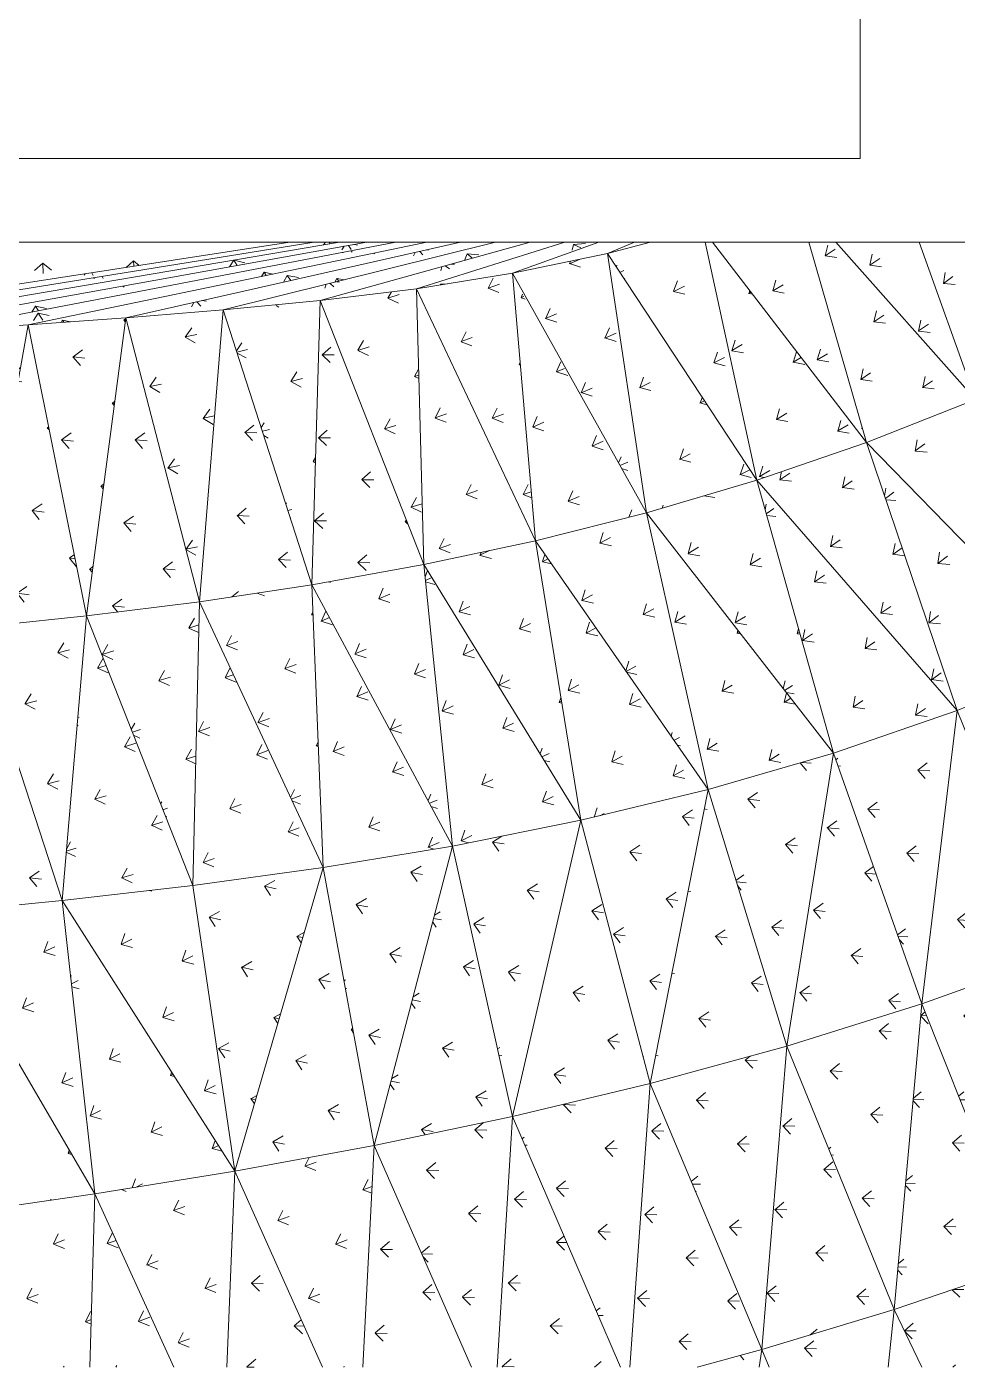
# Model space of a CAD drawing. Header units: millimetres. Extents: x -57519 to 497916, y -349472 to 446842.
# Drawn here: x 406003 to 409684, y -13421 to -8122 of the extents above; entities that cross this region are included whole.
import ezdxf

# ---------------------------------------------------------------- set-up
doc = ezdxf.new("R2010")
doc.units = ezdxf.units.MM
for name, color, linetype, lineweight in [('A-FLOR', 192, 'Continuous', 5), ('A-FLOR-PATT', 8, 'Continuous', 5), ('A-WALL', 113, 'Continuous', 20)]:
    doc.layers.add(name, color=color, linetype=linetype, lineweight=lineweight)

msp = doc.modelspace()

# ---------------------------------------------------------------- hatches: boundary and pattern name
at = {"layer": 'A-FLOR-PATT'}
h = msp.add_hatch(dxfattribs=at)
h.set_pattern_fill('FP_816', color=256, style=0, pattern_type=2)
h.set_pattern_definition([(272.066, (423016.92, -5733.25), (184.9975, -147.1594), [40.275, -263.501]), (221.947, (423016.92, -5733.25), (184.9984, -147.1585), [43.876, -190.13]), (321.499, (423016.92, -5733.25), (174.0457, 156.4197), [44.323, -192.066])])
h.paths.add_polyline_path([(404062.7, -9434.3), (407044, -8973.7), (404642.9, -8973.7), (404642.9, -8642.5), (395555.2, -8642.5), (403987.7, -9427.3)], flags=0)
h = msp.add_hatch(dxfattribs=at)
h.set_pattern_fill('FP_818', color=256, style=0, pattern_type=2)
h.set_pattern_definition([(297.7, (411189.6, -12587.34), (228.1338, -66.0766), [33.417, -218.631]), (234.761, (411189.6, -12587.34), (228.133, -66.0775), [36.062, -156.267]), (343.847, (411189.6, -12587.34), (110.9704, 157.085), [44.533, -192.977])])
h.paths.add_polyline_path([(404062.7, -9434.3), (404452, -9408.4), (407139.9, -8973.7), (407044, -8973.7), (404129.8, -9423.9)], flags=0)
h = msp.add_hatch(dxfattribs=at)
h.set_pattern_fill('FP_817', color=256, style=0, pattern_type=2)
h.set_pattern_definition([(299.315, (410648.08, -12683.36), (229.999, -62.253), [33.308, -217.916]), (235.691, (410648.08, -12683.36), (230, -62.252), [35.593, -154.235]), (344.855, (410648.08, -12683.36), (106.998, 156.7994), [44.677, -193.599])])
h.paths.add_polyline_path([(404452, -9408.4), (404891.5, -9373.4), (407240.9, -8973.7), (407139.9, -8973.7), (404455.1, -9407.9)], flags=0)
h = msp.add_hatch(dxfattribs=at)
h.set_pattern_fill('FP_820', color=256, style=0, pattern_type=2)
h.set_pattern_definition([(300.893, (410148.85, -12631.08), (231.8615, -58.6904), [33.312, -217.941]), (236.755, (410148.85, -12631.08), (231.862, -58.69), [35.18, -152.445]), (345.795, (410148.85, -12631.08), (102.86, 156.916), [44.845, -194.329])])
h.paths.add_polyline_path([(404841.8, -9381.8), (405231.5, -9354.7), (407348.1, -8973.7), (407240.9, -8973.7), (406069.7, -9172.9)], flags=0)
h = msp.add_hatch(dxfattribs=at)
h.set_pattern_fill('FP_828', color=256, style=0, pattern_type=2)
h.set_pattern_definition([(302.478, (409668.01, -12432.99), (233.777, -55.24), [33.425, -218.681]), (237.993, (409668.01, -12433), (233.777, -55.242), [34.811, -150.848]), (346.705, (409668.01, -12432.99), (98.403, 157.436), [45.04, -195.175])])
h.paths.add_polyline_path([(405231.5, -9354.7), (405622.2, -9327.1), (407462.8, -8973.7), (407348.1, -8973.7), (405342, -9334.9)], flags=0)
h = msp.add_hatch(dxfattribs=at)
h.set_pattern_fill('FP_822', color=256, style=0, pattern_type=2)
h.set_pattern_definition([(304.134, (409171.27, -12085.14), (235.8114, -51.709), [33.646, -220.13]), (239.463, (409171.27, -12085.14), (235.811, -51.712), [34.471, -149.375]), (347.631, (409171.27, -12085.14), (93.412, 158.347), [45.265, -196.149])])
h.paths.add_polyline_path([(405620.7, -9327.4), (406008.8, -9300), (407586.4, -8973.7), (407462.8, -8973.7), (405763.5, -9300)], flags=0)
h = msp.add_hatch(dxfattribs=at)
h.set_pattern_fill('FP_823', color=256, style=0, pattern_type=2)
h.set_pattern_definition([(306.231, (408521, -11691.4), (238.198, -47.08), [33.892, -221.737]), (241.302, (408521, -11691.4), (238.198, -47.078), [34.013, -147.391]), (348.82, (408521, -11691.4), (87.109, 159.121), [45.526, -197.28])])
h.paths.add_polyline_path([(406008.8, -9300), (406395.6, -9272.3), (407719.4, -8973.7), (407586.4, -8973.7), (406069.7, -9287.4)], flags=0)
h = msp.add_hatch(dxfattribs=at)
h.set_pattern_fill('FP_824', color=256, style=0, pattern_type=2)
h.set_pattern_definition([(310.44, (407212.23, -11810.46), (241.678, -36.982), [33.746, -220.779]), (243.96, (407212.23, -11810.46), (241.678, -36.981), [32.708, -141.734]), (351.3, (407212.23, -11810.46), (76.58, 156.733), [45.842, -198.649])])
h.paths.add_polyline_path([(406395.6, -9272.3), (406780.6, -9241.7), (407857.2, -8973.7), (407719.4, -8973.7), (407503.5, -9022.4)], flags=0)
h = msp.add_hatch(dxfattribs=at)
h.set_pattern_fill('FP_827', color=256, style=0, pattern_type=2)
h.set_pattern_definition([(317.347, (405114.03, -12355.23), (245.7724, -20.6884), [33.308, -217.92]), (247.808, (405114.03, -12355.23), (245.773, -20.685), [30.281, -131.217]), (355.189, (405114.03, -12355.23), (61, 149.534), [46.245, -200.397])])
h.paths.add_polyline_path([(406780.6, -9241.7), (407163.8, -9204.6), (407995.2, -8973.7), (407857.2, -8973.7), (407661.7, -9022.4)], flags=0)
h = msp.add_hatch(dxfattribs=at)
h.set_pattern_fill('FP_825', color=256, style=0, pattern_type=2)
h.set_pattern_definition([(326.625, (402238.42, -12874.51), (249.1, -0.1556), [32.883, -215.139]), (252.879, (402238.42, -12874.5), (249.1, -0.159), [26.738, -115.866]), (359.964, (402238.42, -12874.51), (41.9796, 136.2847), [46.706, -202.394])])
h.paths.add_polyline_path([(407163.8, -9204.6), (407545, -9157.5), (408131.2, -8973.7), (407995.2, -8973.7), (407820, -9022.4)], flags=0)
h = msp.add_hatch(dxfattribs=at)
h.set_pattern_fill('FP_826', color=256, style=0, pattern_type=2)
h.set_pattern_definition([(336.675, (398935.91, -12942.79), (250.088, 20.2256), [32.36, -211.715]), (257.475, (398935.9, -12942.8), (250.088, 20.222), [22.447, -97.269]), (4.623, (398935.91, -12942.79), (25.9621, 116.8667), [47.045, -203.86])])
h.paths.add_polyline_path([(407545, -9157.5), (407924.1, -9096.7), (408266.2, -8973.7), (408131.2, -8973.7), (407976, -9022.4)], flags=0)
h = msp.add_hatch(dxfattribs=at)
h.set_pattern_fill('FP_789', color=256, style=0, pattern_type=2)
h.set_pattern_definition([(26.515, (317569.93, -15466.9), (80.70385, 221.27393), [47.389, -310.042]), (345.531, (317569.93, -15466.9), (80.7043, 221.2737), [46.306, -200.658]), (69.962, (317569.93, -15466.9), (-239.13123, 61.7039), [44.162, -191.37])])
h.paths.add_polyline_path([(408891, -9914.3), (408686.7, -8973.7), (408454.2, -8978.1), (408303.2, -9022.4), (408583.3, -9447.5)], flags=0)
h = msp.add_hatch(dxfattribs=at)
h.set_pattern_fill('FP_791', color=256, style=0, pattern_type=2)
h.set_pattern_definition([(30.211, (316957.03, -19638.75), (66.5544, 225.92474), [47.401, -310.12]), (349.249, (316957.03, -19638.75), (66.5564, 225.9241), [46.263, -200.474]), (73.585, (316957.03, -19638.75), (-242.4062, 46.0283), [44.161, -191.363])])
h.paths.add_polyline_path([(408891, -9914.3), (409325.2, -9765.9), (408716.4, -8973.7), (408686.7, -8973.7), (408858.7, -9765.9)], flags=0)
h = msp.add_hatch(dxfattribs=at)
h.set_pattern_fill('FP_790', color=256, style=0, pattern_type=2)
h.set_pattern_definition([(30.118, (316939.14, -19732.32), (66.61522, 225.59624), [47.383, -310.001]), (349.199, (316939.14, -19732.32), (66.6155, 225.596), [46.293, -200.601]), (73.549, (316939.14, -19732.32), (-242.5195, 46.26745), [44.105, -191.121])])
h.paths.add_polyline_path([(409325.2, -9765.9), (409097.5, -8973.7), (408716.4, -8973.7), (408909.2, -9224.6)], flags=0)
h = msp.add_hatch(dxfattribs=at)
h.set_pattern_fill('FP_795', color=256, style=0, pattern_type=2)
h.set_pattern_definition([(33.652, (316493.28, -23914.56), (52.2915, 229.016), [47.364, -309.877]), (352.779, (316493.28, -23914.56), (52.2914, 229.01654), [46.32, -200.722]), (77.138, (316493.28, -23914.56), (-245.083, 31.0525), [44.046, -190.865])])
h.paths.add_polyline_path([(409325.2, -9765.9), (409756.9, -9596.2), (409203.8, -8973.7), (409097.5, -8973.7), (409276.4, -9596.2)], flags=0)
h = msp.add_hatch(dxfattribs=at)
h.set_pattern_fill('FP_792', color=256, style=0, pattern_type=2)
h.set_pattern_definition([(33.798, (316562.66, -23876.78), (52.18377, 229.54296), [47.394, -310.075]), (352.855, (316562.66, -23876.78), (52.18495, 229.5427), [46.273, -200.518]), (77.192, (316562.66, -23876.78), (-244.8751, 30.6958), [44.138, -191.263])])
h.paths.add_polyline_path([(409756.9, -9596.2), (409533.2, -8973.7), (409203.8, -8973.7), (409247.1, -9022.4)], flags=0)
h = msp.add_hatch(dxfattribs=at)
h.set_pattern_fill('FP_794', color=256, style=0, pattern_type=2)
h.set_pattern_definition([(37.056, (316202.17, -27966.27), (38.11237, 231.59081), [47.337, -309.701]), (356.189, (316202.17, -27966.27), (38.1131, 231.5909), [46.381, -200.986]), (80.655, (316202.17, -27966.27), (-246.8212, 16.4397), [44.007, -190.698])])
h.paths.add_polyline_path([(409756.9, -9596.2), (410185.8, -9403.5), (409748.9, -8973.7), (409533.2, -8973.7), (409687.6, -9403.5)], flags=0)
h = msp.add_hatch(dxfattribs=at)
h.set_pattern_fill('FP_783', color=256, style=0, pattern_type=2)
h.set_pattern_definition([(23.061, (318461.32, -11229.05), (94.19715, 216.64012), [47.411, -310.182]), (341.941, (318461.32, -11229.05), (94.19517, 216.6411), [46.31, -200.677]), (66.5, (318461.32, -11229.05), (-234.81925, 76.56855), [44.294, -191.94])])
h.paths.add_polyline_path([(408454.2, -10043), (408300.8, -9018.7), (407924.1, -9096.7), (408215.4, -9616.8)], flags=0)
h = msp.add_hatch(dxfattribs=at)
h.set_pattern_fill('FP_799', color=256, style=0, pattern_type=2)
h.set_pattern_definition([(26.805, (317641.05, -15288.28), (80.55837, 222.28785), [47.442, -310.39]), (345.69, (317641.05, -15288.28), (80.5572, 222.2889), [46.213, -200.258]), (70.079, (317641.05, -15288.28), (-238.8237, 60.9224), [44.332, -192.104])])
h.paths.add_polyline_path([(408454.2, -10043), (408891, -9914.3), (408301.3, -9022.4), (408434.9, -9914.3)], flags=0)
h = msp.add_hatch(dxfattribs=at)
h.set_pattern_fill('FP_782', color=256, style=0, pattern_type=2)
h.set_pattern_definition([(19.799, (319593.96, -7135.3), (106.93486, 211.7504), [47.443, -310.396]), (338.491, (319593.96, -7135.3), (106.9349, 211.75095), [46.303, -200.646]), (63.206, (319593.96, -7135.3), (-229.7511, 90.5435), [44.479, -192.741])])
h.paths.add_polyline_path([(408015.2, -10153.8), (407924.1, -9096.7), (407545, -9157.5), (408009.5, -10141.7)], flags=0)
h = msp.add_hatch(dxfattribs=at)
h.set_pattern_fill('FP_788', color=256, style=0, pattern_type=2)
h.set_pattern_definition([(23.489, (318561.9, -10997.31), (94.03386, 218.1184), [47.483, -310.656]), (342.176, (318561.9, -10997.3), (94.03513, 218.1178), [46.172, -200.077]), (66.679, (318561.9, -10997.3), (-234.4291, 75.3721), [44.536, -192.989])])
h.paths.add_polyline_path([(408015.2, -10153.8), (408454.2, -10043), (407925.2, -9110.5), (408009.5, -10087.6)], flags=0)
h = msp.add_hatch(dxfattribs=at)
h.set_pattern_fill('FP_784', color=256, style=0, pattern_type=2)
h.set_pattern_definition([(16.747, (320940.93, -3265.04), (118.84117, 206.64622), [47.482, -310.653]), (335.221, (320940.93, -3265.04), (118.84185, 206.6457), [46.281, -200.549]), (60.097, (320940.93, -3265.04), (-224.10474, 103.44985), [44.696, -193.685])])
h.paths.add_polyline_path([(407574, -10248.3), (407545, -9157.5), (407163.8, -9204.6), (407462.8, -9965.3)], flags=0)
h = msp.add_hatch(dxfattribs=at)
h.set_pattern_fill('FP_781', color=256, style=0, pattern_type=2)
h.set_pattern_definition([(13.903, (322480.27, 335.54), (129.91083, 201.3496), [47.524, -310.923]), (332.145, (322480.27, 335.54), (129.91206, 201.3492), [46.239, -200.369]), (57.17, (322480.27, 335.54), (-218.0345, 115.2219), [44.929, -194.693])])
h.paths.add_polyline_path([(407130.9, -10328.2), (407163.8, -9204.6), (406782.3, -9247), (407044, -10058.7)], flags=0)
h = msp.add_hatch(dxfattribs=at)
h.set_pattern_fill('FP_749', color=256, style=0, pattern_type=2)
h.set_pattern_definition([(359.537, (338047.15, 13783.8), (186.4259, 162.58284), [47.457, -310.484]), (316.025, (338047.15, 13783.8), (186.4252, 162.5844), [44.685, -193.633]), (41.092, (338047.15, 13783.8), (-171.5028, 165.47534), [46.38, -200.982])])
h.paths.add_polyline_path([(407130.9, -10328.2), (407574, -10248.3), (407163.4, -9219), (407133.2, -10248.3)], flags=0)
h = msp.add_hatch(dxfattribs=at)
h.set_pattern_fill('FP_754', color=256, style=0, pattern_type=2)
h.set_pattern_definition([(20.299, (319712.19, -6872.31), (106.80206, 213.45854), [47.52, -310.898]), (338.766, (319712.19, -6872.3), (106.8037, 213.4579), [46.136, -199.924]), (63.419, (319712.19, -6872.3), (-229.3555, 89.1175), [44.754, -193.933])])
h.paths.add_polyline_path([(407574, -10248.3), (408015.2, -10153.8), (407545.3, -9167.7), (407571.5, -10153.8)], flags=0)
h = msp.add_hatch(dxfattribs=at)
h.set_pattern_fill('FP_785', color=256, style=0, pattern_type=2)
h.set_pattern_definition([(11.255, (324201.58, 3645.56), (140.18184, 195.88024), [47.563, -311.178]), (329.262, (324201.58, 3645.56), (140.1831, 195.8789), [46.173, -200.082]), (54.41, (324201.58, 3645.56), (-211.6586, 125.8645), [45.164, -195.709])])
h.paths.add_polyline_path([(406686, -10395.3), (406780.6, -9241.7), (406397, -9278), (406437.5, -9434.3)], flags=0)
h = msp.add_hatch(dxfattribs=at)
h.set_pattern_fill('FP_750', color=256, style=0, pattern_type=2)
h.set_pattern_definition([(356.936, (340138.69, 16128.68), (193.79703, 154.6824), [47.435, -310.345]), (313.245, (340138.7, 16128.68), (193.7961, 154.6825), [44.738, -193.865]), (38.595, (340138.69, 16128.68), (-163.4692, 173.8081), [46.492, -201.467])])
h.paths.add_polyline_path([(406686, -10395.3), (407130.9, -10328.2), (406779.6, -9253.7), (406764.8, -9434.3)], flags=0)
h = msp.add_hatch(dxfattribs=at)
h.set_pattern_fill('FP_780', color=256, style=0, pattern_type=2)
h.set_pattern_definition([(351.809, (344327.6, 20346.43), (206.78132, 137.96862), [47.434, -310.336]), (307.948, (344327.6, 20346.43), (206.78065, 137.9701), [44.925, -194.674]), (33.712, (344327.6, 20346.43), (-147.3386, 188.9411), [46.609, -201.974])])
h.paths.add_polyline_path([(405791.4, -10497.5), (406008.8, -9300), (405621.4, -9332.8), (405636.3, -9434.3)], flags=0)
h = msp.add_hatch(dxfattribs=at)
h.set_pattern_fill('FP_751', color=256, style=0, pattern_type=2)
h.set_pattern_definition([(352.075, (344568.13, 20140.44), (206.76534, 138.8096), [47.378, -309.968]), (308.042, (344568.13, 20140.44), (206.7667, 138.8082), [44.777, -194.036]), (33.875, (344568.13, 20140.44), (-147.16766, 188.07855), [46.695, -202.344])])
h.paths.add_polyline_path([(405791.4, -10497.5), (406239.4, -10451.2), (406007.4, -9308.1), (405984.4, -9434.3)], flags=0)
h = msp.add_hatch(dxfattribs=at)
h.set_pattern_fill('FP_779', color=256, style=0, pattern_type=2)
h.set_pattern_definition([(354.02, (341881.85, 18442.66), (200.5635, 145.40126), [47.491, -310.711]), (310.433, (341881.85, 18442.66), (200.5642, 145.4003), [45.01, -195.043]), (35.941, (341881.85, 18442.66), (-155.6897, 182.7182), [46.448, -201.276])])
h.paths.add_polyline_path([(406239.4, -10451.2), (406395.6, -9272.3), (406009.8, -9304.9), (406069.7, -9603.6)], flags=0)
h = msp.add_hatch(dxfattribs=at)
h.set_pattern_fill('FP_748', color=256, style=0, pattern_type=2)
h.set_pattern_definition([(354.456, (342301.34, 18247.55), (200.54333, 146.77807), [47.41, -310.178]), (310.592, (342301.34, 18247.55), (200.5445, 146.777), [44.772, -194.014]), (36.2, (342301.34, 18247.55), (-155.3696, 181.3259), [46.597, -201.922])])
h.paths.add_polyline_path([(406239.4, -10451.2), (406686, -10395.3), (406394.1, -9283.7), (406246.8, -10395.3)], flags=0)
h = msp.add_hatch(dxfattribs=at)
h.set_pattern_fill('FP_710', color=256, style=0, pattern_type=2)
h.set_pattern_definition([(37.111, (312163.53, -26580.17), (35.81995, 233.9258), [47.277, -309.305]), (355.679, (312163.53, -26580.17), (35.8217, 233.92495), [46.735, -202.517]), (81.294, (312163.53, -26580.17), (-248.54324, 18.77895), [44.372, -192.28])])
h.paths.add_polyline_path([(410165.1, -10627.2), (409756.9, -9596.2), (409325.2, -9765.9), (409949.3, -10405.9)], flags=0)
h = msp.add_hatch(dxfattribs=at)
h.set_pattern_fill('FP_708', color=256, style=0, pattern_type=2)
h.set_pattern_definition([(34.285, (312217.26, -22931.43), (47.45352, 232.1755), [47.291, -309.403]), (352.798, (312217.26, -22931.43), (47.45276, 232.17574), [46.731, -202.5]), (78.448, (312217.26, -22931.43), (-247.264, 31.2484), [44.433, -192.542])])
h.paths.add_polyline_path([(409683.9, -10824.5), (409325.2, -9765.9), (408891, -9914.3), (409325.2, -10412.8)], flags=0)
h = msp.add_hatch(dxfattribs=at)
h.set_pattern_fill('FP_705', color=256, style=0, pattern_type=2)
h.set_pattern_definition([(37.239, (312188.1, -26474.53), (35.71185, 234.38192), [47.31, -309.524]), (355.752, (312188.1, -26474.53), (35.7127, 234.38253), [46.698, -202.356]), (81.337, (312188.1, -26474.53), (-248.3701, 18.44656), [44.454, -192.634])])
h.paths.add_polyline_path([(409683.9, -10824.5), (410165.1, -10627.2), (409325.2, -9765.9), (409617.1, -10627.2)], flags=0)
h = msp.add_hatch(dxfattribs=at)
h.set_pattern_fill('FP_706', color=256, style=0, pattern_type=2)
h.set_pattern_definition([(31.465, (312647.4, -19375.24), (59.05848, 229.7369), [47.309, -309.519]), (349.948, (312647.4, -19375.24), (59.06113, 229.73586), [46.711, -202.414]), (75.583, (312647.4, -19375.24), (-245.301, 43.4806), [44.476, -192.73])])
h.paths.add_polyline_path([(409194.6, -10993.7), (408891, -9914.3), (408454.2, -10043), (408891, -10603.8)], flags=0)
h = msp.add_hatch(dxfattribs=at)
h.set_pattern_fill('FP_703', color=256, style=0, pattern_type=2)
h.set_pattern_definition([(34.318, (312219.19, -22884.4), (47.43113, 232.29333), [47.3, -309.459]), (352.817, (312219.2, -22884.4), (47.42995, 232.2935), [46.721, -202.459]), (78.46, (312219.2, -22884.4), (-247.22464, 31.1566), [44.454, -192.633])])
h.paths.add_polyline_path([(409194.6, -10993.7), (409683.9, -10824.5), (408891, -9914.3), (409147, -10824.5)], flags=0)
h = msp.add_hatch(dxfattribs=at)
h.set_pattern_fill('FP_700', color=256, style=0, pattern_type=2)
h.set_pattern_definition([(28.63, (313413.8, -15876.52), (70.70695, 226.63443), [47.332, -309.668]), (347.099, (313413.8, -15876.52), (70.7061, 226.63555), [46.674, -202.254]), (72.673, (313413.8, -15876.52), (-242.6437, 55.5774), [44.514, -192.894])])
h.paths.add_polyline_path([(408698.2, -11137.7), (408454.2, -10043), (408015.2, -10153.8), (408596.2, -10990.7)], flags=0)
h = msp.add_hatch(dxfattribs=at)
h.set_pattern_fill('FP_701', color=256, style=0, pattern_type=2)
h.set_pattern_definition([(31.425, (312636.47, -19361.24), (59.0862, 229.59817), [47.299, -309.455]), (349.925, (312636.47, -19361.24), (59.0854, 229.59827), [46.722, -202.462]), (75.568, (312636.47, -19361.24), (-245.34094, 43.5942), [44.452, -192.627])])
h.paths.add_polyline_path([(408698.2, -11137.7), (409194.6, -10993.7), (408454.2, -10043)], flags=0)
h = msp.add_hatch(dxfattribs=at)
h.set_pattern_fill('FP_702', color=256, style=0, pattern_type=2)
h.set_pattern_definition([(25.769, (314489.53, -12411.43), (82.425, 222.88252), [47.361, -309.859]), (344.227, (314489.53, -12411.43), (82.4278, 222.88124), [46.619, -202.014]), (69.704, (314489.53, -12411.43), (-239.27, 67.5858), [44.557, -193.079])])
h.paths.add_polyline_path([(408195.6, -11259.1), (408015.2, -10153.8), (407574, -10248.3), (408172.6, -11221.6)], flags=0)
h = msp.add_hatch(dxfattribs=at)
h.set_pattern_fill('FP_699', color=256, style=0, pattern_type=2)
h.set_pattern_definition([(28.538, (313395.94, -15875.76), (70.7587, 226.3179), [47.31, -309.527]), (347.044, (313395.94, -15875.76), (70.7583, 226.31727), [46.7, -202.365]), (72.639, (313395.94, -15875.76), (-242.7242, 55.8375), [44.46, -192.661])])
h.paths.add_polyline_path([(408195.6, -11259.1), (408698.2, -11137.7), (408015.2, -10153.8), (408189.5, -11221.6)], flags=0)
h = msp.add_hatch(dxfattribs=at)
h.set_pattern_fill('FP_693', color=256, style=0, pattern_type=2)
h.set_pattern_definition([(22.874, (315854.67, -8967.55), (94.22533, 218.47978), [47.397, -310.094]), (341.316, (315854.67, -8967.55), (94.2264, 218.47965), [46.544, -201.691]), (66.671, (315854.67, -8967.55), (-235.1542, 79.51954), [44.612, -193.32])])
h.paths.add_polyline_path([(407687.8, -11360.9), (407574, -10248.3), (407130.9, -10328.2), (407612.7, -11221.6)], flags=0)
h = msp.add_hatch(dxfattribs=at)
h.set_pattern_fill('FP_698', color=256, style=0, pattern_type=2)
h.set_pattern_definition([(25.646, (314466.96, -12408.55), (82.48252, 222.4609), [47.334, -309.682]), (344.154, (314466.96, -12408.55), (82.4819, 222.4608), [46.653, -202.165]), (69.657, (314466.96, -12408.55), (-239.363, 67.9395), [44.486, -192.773])])
h.paths.add_polyline_path([(407687.8, -11360.9), (408195.6, -11259.1), (407574, -10248.3), (407673.6, -11221.6)], flags=0)
h = msp.add_hatch(dxfattribs=at)
h.set_pattern_fill('FP_692', color=256, style=0, pattern_type=2)
h.set_pattern_definition([(19.949, (317491.36, -5543.89), (106.06136, 213.4384), [47.439, -310.366]), (338.359, (317491.36, -5543.9), (106.06273, 213.4378), [46.45, -201.285]), (63.576, (317491.36, -5543.9), (-230.2727, 91.3617), [44.688, -193.649])])
h.paths.add_polyline_path([(407175.8, -11445.8), (407130.9, -10328.2), (406686, -10395.3), (407071.3, -11221.6)], flags=0)
h = msp.add_hatch(dxfattribs=at)
h.set_pattern_fill('FP_664', color=256, style=0, pattern_type=2)
h.set_pattern_definition([(22.742, (315827.26, -8950.28), (94.26907, 218.02837), [47.37, -309.917]), (341.238, (315827.26, -8950.28), (94.27015, 218.02753), [46.583, -201.859]), (66.617, (315827.26, -8950.28), (-235.24, 79.9109), [44.538, -192.997])])
h.paths.add_polyline_path([(407175.8, -11445.8), (407687.8, -11360.9), (407130.9, -10328.2), (407172.4, -11360.9)], flags=0)
h = msp.add_hatch(dxfattribs=at)
h.set_pattern_fill('FP_694', color=256, style=0, pattern_type=2)
h.set_pattern_definition([(17.004, (319379.26, -2150.7), (117.85852, 207.7796), [47.483, -310.659]), (335.357, (319379.26, -2150.7), (117.8593, 207.7788), [46.338, -200.797]), (60.437, (319379.26, -2150.7), (-224.6272, 103.0446), [44.79, -194.089])])
h.paths.add_polyline_path([(406660.4, -11516.5), (406686, -10395.3), (406239.4, -10451.2), (406543.9, -11221.6)], flags=0)
h = msp.add_hatch(dxfattribs=at)
h.set_pattern_fill('FP_659', color=256, style=0, pattern_type=2)
h.set_pattern_definition([(19.827, (317458.65, -5501.95), (106.0884, 213.02298), [47.416, -310.218]), (338.288, (317458.65, -5501.95), (106.08915, 213.02206), [46.488, -201.447]), (63.526, (317458.65, -5501.95), (-230.3457, 91.72026), [44.621, -193.357])])
h.paths.add_polyline_path([(406660.4, -11516.5), (407175.8, -11445.8), (406686, -10395.3), (406667.1, -11221.6)], flags=0)
h = msp.add_hatch(dxfattribs=at)
h.set_pattern_fill('FP_691', color=256, style=0, pattern_type=2)
h.set_pattern_definition([(14.057, (321491.21, 1191.53), (129.50068, 201.5516), [47.528, -310.951]), (332.32, (321491.21, 1191.53), (129.50157, 201.55054), [46.209, -200.238]), (57.279, (321491.2, 1191.53), (-218.2441, 114.4789), [44.919, -194.65])])
h.paths.add_polyline_path([(406142.7, -11575.9), (406239.4, -10451.2), (405791.4, -10497.5), (406069.7, -11351.6)], flags=0)
h = msp.add_hatch(dxfattribs=at)
h.set_pattern_fill('FP_660', color=256, style=0, pattern_type=2)
h.set_pattern_definition([(16.909, (319342.6, -2074.99), (117.87278, 207.4595), [47.468, -310.56]), (335.303, (319342.6, -2074.99), (117.8717, 207.4603), [46.368, -200.93]), (60.396, (319342.6, -2074.99), (-224.6777, 103.3266), [44.739, -193.869])])
h.paths.add_polyline_path([(406142.7, -11575.9), (406660.4, -11516.5), (406239.4, -10451.2), (406173.2, -11221.6)], flags=0)
h = msp.add_hatch(dxfattribs=at)
h.set_pattern_fill('FP_658', color=256, style=0, pattern_type=2)
h.set_pattern_definition([(353.664, (342457.72, 18563), (202.5572, 142.92404), [47.419, -310.238]), (309.976, (342457.72, 18563), (202.5553, 142.9259), [44.628, -193.387]), (35.207, (342457.72, 18563), (-152.9157, 182.3949), [46.482, -201.422])])
h.paths.add_polyline_path([(405623.6, -11626.7), (406142.7, -11575.9), (405791.4, -10497.5), (405683.8, -11221.6)], flags=0)
h = msp.add_hatch(dxfattribs=at)
h.set_pattern_fill('FP_606', color=256, style=0, pattern_type=2)
h.set_pattern_definition([(356.878, (342459.3, 15533.13), (198.11644, 154.206), [46.873, -306.663]), (311.764, (342459.3, 15533.13), (198.1159, 154.20655), [43.604, -188.949]), (37.896, (342459.3, 15533.13), (-154.89455, 173.4602), [47.073, -203.984])])
h.paths.add_polyline_path([(409544.4, -11984), (409683.9, -10824.5), (409194.6, -10993.7), (409275.1, -11221.6)], flags=0)
h = msp.add_hatch(dxfattribs=at)
h.set_pattern_fill('FP_602', color=256, style=0, pattern_type=2)
h.set_pattern_definition([(356.967, (342559.61, 15332.03), (198.0426, 154.48875), [46.837, -306.427]), (311.779, (342559.6, 15332.03), (198.04245, 154.489), [43.543, -188.688]), (37.957, (342559.6, 15332.03), (-154.7265, 173.17964), [47.095, -204.078])])
h.paths.add_polyline_path([(409544.4, -11984), (410074.3, -11795.1), (409683.9, -10824.5), (409636.1, -11221.6)], flags=0)
h = msp.add_hatch(dxfattribs=at)
h.set_pattern_fill('FP_607', color=256, style=0, pattern_type=2)
h.set_pattern_definition([(354.732, (343912.43, 16829.47), (203.4425, 146.78705), [46.933, -307.058]), (309.739, (343912.43, 16829.47), (203.442, 146.788), [43.717, -189.438]), (35.811, (343912.43, 16829.47), (-149.0524, 179.2887), [47.038, -203.831])])
h.paths.add_polyline_path([(409009.3, -12151.5), (409194.6, -10993.7), (408698.2, -11137.7), (408724, -11221.6)], flags=0)
h = msp.add_hatch(dxfattribs=at)
h.set_pattern_fill('FP_600', color=256, style=0, pattern_type=2)
h.set_pattern_definition([(354.932, (344181.03, 16645.39), (203.30095, 147.42415), [46.856, -306.553]), (309.779, (344181.03, 16645.4), (203.2997, 147.4264), [43.584, -188.865]), (35.948, (344181.03, 16645.4), (-148.7262, 178.64265), [47.087, -204.042])])
h.paths.add_polyline_path([(409009.3, -12151.5), (409544.4, -11984), (409194.6, -10993.7), (409158.2, -11221.6)], flags=0)
h = msp.add_hatch(dxfattribs=at)
h.set_pattern_fill('FP_605', color=256, style=0, pattern_type=2)
h.set_pattern_definition([(352.735, (345238.31, 18133.85), (208.10604, 139.89024), [46.986, -307.406]), (307.833, (345238.3, 18133.85), (208.1044, 139.8925), [43.849, -190.014]), (33.91, (345238.3, 18133.85), (-143.4436, 184.7048), [47.016, -203.737])])
h.paths.add_polyline_path([(408469.4, -12299.6), (408698.2, -11137.7), (408195.6, -11259.1)], flags=0)
h = msp.add_hatch(dxfattribs=at)
h.set_pattern_fill('FP_603', color=256, style=0, pattern_type=2)
h.set_pattern_definition([(353.025, (345623.44, 17947.42), (207.92726, 140.81826), [46.879, -306.705]), (307.899, (345623.44, 17947.42), (207.92495, 140.8213), [43.662, -189.204]), (34.108, (345623.44, 17947.42), (-143.0412, 183.7552), [47.086, -204.039])])
h.paths.add_polyline_path([(408469.4, -12299.6), (409009.3, -12151.5), (408698.2, -11137.7), (408674.3, -11259.1)], flags=0)
h = msp.add_hatch(dxfattribs=at)
h.set_pattern_fill('FP_598', color=256, style=0, pattern_type=2)
h.set_pattern_definition([(350.894, (346453.12, 19439.42), (212.18057, 133.54807), [47.031, -307.699]), (306.051, (346453.12, 19439.42), (212.1823, 133.5451), [43.991, -190.63]), (32.186, (346453.12, 19439.42), (-138.07645, 189.6886), [47.008, -203.702])])
h.paths.add_polyline_path([(407925.2, -12430.2), (408195.6, -11259.1), (407687.8, -11360.9)], flags=0)
h = msp.add_hatch(dxfattribs=at)
h.set_pattern_fill('FP_597', color=256, style=0, pattern_type=2)
h.set_pattern_definition([(351.249, (346910.32, 19239.9), (211.9911, 134.68644), [46.904, -306.87]), (306.14, (346910.32, 19239.9), (211.99035, 134.6872), [43.767, -189.659]), (32.43, (346910.32, 19239.9), (-137.667, 188.50896), [47.092, -204.066])])
h.paths.add_polyline_path([(407925.2, -12430.2), (408469.4, -12299.6), (408195.6, -11259.1), (408009.5, -12065.4)], flags=0)
h = msp.add_hatch(dxfattribs=at)
h.set_pattern_fill('FP_599', color=256, style=0, pattern_type=2)
h.set_pattern_definition([(349.204, (347578.76, 20737.56), (215.7558, 127.7381), [47.066, -307.931]), (304.393, (347578.76, 20737.56), (215.7554, 127.7389), [44.134, -191.247]), (30.628, (347578.76, 20737.56), (-132.9595, 194.23186), [47.013, -203.722])])
h.paths.add_polyline_path([(407377.4, -12545.1), (407687.8, -11360.9), (407175.8, -11445.8)], flags=0)
h = msp.add_hatch(dxfattribs=at)
h.set_pattern_fill('FP_596', color=256, style=0, pattern_type=2)
h.set_pattern_definition([(349.6, (348071.55, 20521.28), (215.5708, 129.01283), [46.929, -307.031]), (304.498, (348071.55, 20521.28), (215.5715, 129.0122), [43.889, -190.184]), (30.899, (348071.55, 20521.28), (-132.5736, 192.9111), [47.105, -204.122])])
h.paths.add_polyline_path([(407377.4, -12545.1), (407925.2, -12430.2), (407687.8, -11360.9), (407574, -11795)], flags=0)
h = msp.add_hatch(dxfattribs=at)
h.set_pattern_fill('FP_591', color=256, style=0, pattern_type=2)
h.set_pattern_definition([(347.656, (348641.5, 22019.11), (218.91483, 122.41938), [47.092, -308.098]), (302.848, (348641.5, 22019.1), (218.9144, 122.4203), [44.269, -191.832]), (29.214, (348641.5, 22019.1), (-128.062, 198.3534), [47.029, -203.791])])
h.paths.add_polyline_path([(406826.3, -12646.4), (407175.8, -11445.8), (406660.4, -11516.5), (406735.4, -12026.9)], flags=0)
h = msp.add_hatch(dxfattribs=at)
h.set_pattern_fill('FP_595', color=256, style=0, pattern_type=2)
h.set_pattern_definition([(348.069, (349140.66, 21787.4), (218.7457, 123.75435), [46.951, -307.175]), (302.963, (349140.66, 21787.4), (218.7462, 123.7538), [44.016, -190.738]), (29.499, (349140.66, 21787.4), (-127.7302, 196.9642), [47.124, -204.202])])
h.paths.add_polyline_path([(406826.3, -12646.4), (407377.4, -12545.1), (407175.8, -11445.8), (406855.8, -12545.1)], flags=0)
h = msp.add_hatch(dxfattribs=at)
h.set_pattern_fill('FP_590', color=256, style=0, pattern_type=2)
h.set_pattern_definition([(26.298, (311658.68, -11810), (76.69456, 223.40918), [47.111, -308.225]), (344.741, (311658.68, -11810), (76.6943, 223.40946), [47.007, -203.697]), (71.054, (311658.68, -11810), (-241.86664, 65.97786), [44.289, -191.918])])
h.paths.add_polyline_path([(406826.3, -12646.4), (406660.4, -11516.5), (406142.7, -11575.9), (406620.4, -12323.9)], flags=0)
h = msp.add_hatch(dxfattribs=at)
h.set_pattern_fill('FP_592', color=256, style=0, pattern_type=2)
h.set_pattern_definition([(24.533, (312145.43, -9025.76), (84.2428, 221.6754), [47.171, -308.616]), (342.836, (312145.43, -9025.76), (84.24567, 221.6739), [46.984, -203.599]), (69.191, (312145.43, -9025.76), (-239.424, 73.949), [44.464, -192.679])])
h.paths.add_polyline_path([(406272.6, -12735.9), (406142.7, -11575.9), (405623.6, -11626.7), (406142.7, -12514)], flags=0)
h = msp.add_hatch(dxfattribs=at)
h.set_pattern_fill('FP_561', color=256, style=0, pattern_type=2)
h.set_pattern_definition([(26.729, (311599.03, -11641.87), (76.49984, 224.87802), [47.232, -309.013]), (345.024, (311599.03, -11641.87), (76.499, 224.8777), [46.908, -203.268]), (71.212, (311599.03, -11641.87), (-241.67825, 64.65154), [44.538, -192.996])])
h.paths.add_polyline_path([(406272.6, -12735.9), (406826.3, -12646.4), (406142.7, -11575.9), (406262.6, -12646.4)], flags=0)
h = msp.add_hatch(dxfattribs=at)
h.set_pattern_fill('FP_558', color=256, style=0, pattern_type=2)
h.set_pattern_definition([(24.933, (312099.24, -8849.77), (84.09508, 223.03558), [47.279, -309.319]), (343.097, (312099.24, -8849.77), (84.0942, 223.03593), [46.888, -203.183]), (69.342, (312099.24, -8849.77), (-239.2693, 72.7064), [44.693, -193.67])])
h.paths.add_polyline_path([(405716.7, -12815.6), (406272.6, -12735.9), (405623.6, -11626.7), (405710.4, -12735.9)], flags=0)
h = msp.add_hatch(dxfattribs=at)
h.set_pattern_fill('FP_486', color=256, style=0, pattern_type=2)
h.set_pattern_definition([(357.629, (339346.72, 15647.92), (195.1881, 158.13446), [46.962, -307.245]), (312.569, (339346.72, 15647.92), (195.1885, 158.1337), [43.991, -190.628]), (39.013, (339346.72, 15647.92), (-158.7151, 172.7874), [47.101, -204.105])])
h.paths.add_polyline_path([(409954, -13016.4), (410074.3, -11795.1), (409544.4, -11984), (409949.3, -13004.5)], flags=0)
h = msp.add_hatch(dxfattribs=at)
h.set_pattern_fill('FP_485', color=256, style=0, pattern_type=2)
h.set_pattern_definition([(357.693, (338442.14, 15665.36), (194.37833, 158.1657), [47.096, -308.122]), (312.951, (338442.14, 15665.36), (194.37885, 158.1645), [44.18, -191.448]), (39.135, (338442.14, 15665.36), (-160.551, 172.4649), [46.987, -203.61])])
h.paths.add_polyline_path([(409435, -13192.4), (409544.4, -11984), (409009.3, -12151.5), (409194.6, -12604.8)], flags=0)
h = msp.add_hatch(dxfattribs=at)
h.set_pattern_fill('FP_481', color=256, style=0, pattern_type=2)
h.set_pattern_definition([(357.891, (338721.86, 15468.35), (194.23525, 158.79257), [47.024, -307.656]), (312.992, (338721.86, 15468.35), (194.236, 158.7914), [44.051, -190.888]), (39.267, (338721.86, 15468.35), (-160.2054, 171.84516), [47.041, -203.842])])
h.paths.add_polyline_path([(409435, -13192.4), (409954, -13016.4), (409544.4, -11984)], flags=0)
h = msp.add_hatch(dxfattribs=at)
h.set_pattern_fill('FP_487', color=256, style=0, pattern_type=2)
h.set_pattern_definition([(357.811, (337542.66, 15726.14), (193.3653, 158.45085), [47.208, -308.86]), (313.355, (337542.66, 15726.14), (193.3643, 158.4522), [44.367, -192.255]), (39.333, (337542.66, 15726.14), (-162.4451, 172.0507), [46.874, -203.12])])
h.paths.add_polyline_path([(408911.2, -13351.3), (409009.3, -12151.5), (408469.4, -12299.6), (408698.2, -12844.4)], flags=0)
h = msp.add_hatch(dxfattribs=at)
h.set_pattern_fill('FP_479', color=256, style=0, pattern_type=2)
h.set_pattern_definition([(358.035, (337839.76, 15505.92), (193.2301, 159.16093), [47.137, -308.394]), (313.409, (337839.76, 15505.92), (193.2309, 159.1602), [44.226, -191.646]), (39.477, (337839.76, 15505.92), (-162.0893, 171.354), [46.939, -203.402])])
h.paths.add_polyline_path([(408911.2, -13351.3), (409435, -13192.4), (409009.3, -12151.5)], flags=0)
h = msp.add_hatch(dxfattribs=at)
h.set_pattern_fill('FP_484', color=256, style=0, pattern_type=2)
h.set_pattern_definition([(357.984, (336652.65, 15824.06), (192.1718, 158.98507), [47.302, -309.471]), (313.779, (336652.65, 15824.06), (192.1737, 158.98295), [44.547, -193.035]), (39.601, (336652.65, 15824.06), (-164.37896, 171.5358), [46.765, -202.647])])
h.paths.add_polyline_path([(408388.4, -13420.8), (408469.4, -12299.6), (407925.2, -12430.2), (408351.4, -13420.8), (408383.1, -13420.8)], flags=0)
h = msp.add_hatch(dxfattribs=at)
h.set_pattern_fill('FP_482', color=256, style=0, pattern_type=2)
h.set_pattern_definition([(358.224, (336950.91, 15580.21), (192.0581, 159.74546), [47.234, -309.028]), (313.844, (336950.9, 15580.21), (192.0594, 159.7441), [44.4, -192.402]), (39.752, (336950.9, 15580.21), (-164.0328, 170.7873), [46.839, -202.97])])
h.paths.add_polyline_path([(408655, -13420.8), (408911.2, -13351.3), (408469.4, -12299.6), (408388.4, -13420.8)], flags=0)
h = msp.add_hatch(dxfattribs=at)
h.set_pattern_fill('FP_476', color=256, style=0, pattern_type=2)
h.set_pattern_definition([(358.208, (335776.72, 15952.55), (190.8316, 159.7406), [47.378, -309.967]), (314.222, (335776.72, 15952.55), (190.83275, 159.7385), [44.718, -193.778]), (39.932, (335776.72, 15952.55), (-166.33805, 170.9143), [46.662, -202.203])])
h.paths.add_polyline_path([(407863.9, -13420.8), (407925.2, -12430.2), (407377.4, -12545.1), (407762.3, -13420.8), (407851.3, -13420.8)], flags=0)
h = msp.add_hatch(dxfattribs=at)
h.set_pattern_fill('FP_477', color=256, style=0, pattern_type=2)
h.set_pattern_definition([(358.457, (336063.59, 15685.35), (190.73776, 160.52918), [47.316, -309.563]), (314.297, (336063.6, 15685.35), (190.7362, 160.5313), [44.571, -193.141]), (40.085, (336063.6, 15685.35), (-166.0125, 170.13904), [46.744, -202.557])])
h.paths.add_polyline_path([(407863.9, -13420.8), (408351.4, -13420.8), (407925.2, -12430.2)], flags=0)
h = msp.add_hatch(dxfattribs=at)
h.set_pattern_fill('FP_475', color=256, style=0, pattern_type=2)
h.set_pattern_definition([(19.826, (315014.83, -4153.53), (107.82557, 214.71442), [47.508, -310.819]), (337.881, (315014.83, -4153.53), (107.8244, 214.7149), [46.402, -201.074]), (63.335, (315014.83, -4153.53), (-229.2615, 93.1839), [45.05, -195.218])])
h.paths.add_polyline_path([(407175.8, -13420.8), (407332.5, -13420.8), (407377.4, -12545.1), (406826.3, -12646.4), (407173.4, -13420.8)], flags=0)
h = msp.add_hatch(dxfattribs=at)
h.set_pattern_fill('FP_474', color=256, style=0, pattern_type=2)
h.set_pattern_definition([(358.732, (335185.7, 15815.09), (189.29402, 161.49266), [47.384, -310.008]), (314.764, (335185.7, 15815.09), (189.2932, 161.4942), [44.735, -193.853]), (40.469, (335185.7, 15815.09), (-168.01145, 169.4002), [46.654, -202.167])])
h.paths.add_polyline_path([(407762.3, -13420.8), (407377.4, -12545.1), (407332.5, -13420.8), (407687.8, -13420.8)], flags=0)
h = msp.add_hatch(dxfattribs=at)
h.set_pattern_fill('FP_473', color=256, style=0, pattern_type=2)
h.set_pattern_definition([(20.077, (314434.3, -3944.82), (106.0302, 215.25705), [47.471, -310.581]), (338.148, (314434.3, -3944.82), (106.02847, 215.2577), [46.517, -201.573]), (63.777, (314434.3, -3944.82), (-230.2653, 92.34104), [44.991, -194.963])])
h.paths.add_polyline_path([(406778.2, -13420.8), (406795.2, -13420.8), (406826.3, -12646.4), (406272.6, -12735.9), (406585.2, -13420.8)], flags=0)
h = msp.add_hatch(dxfattribs=at)
h.set_pattern_fill('FP_478', color=256, style=0, pattern_type=2)
h.set_pattern_definition([(359.046, (334324.59, 15963.06), (187.74745, 162.6116), [47.439, -310.371]), (315.245, (334324.59, 15963.06), (187.7454, 162.61366), [44.89, -194.525]), (40.897, (334324.59, 15963.06), (-170.0142, 168.568), [46.571, -201.807])])
h.paths.add_polyline_path([(406795.2, -13420.8), (407173.4, -13420.8), (406826.3, -12646.4)], flags=0)
h = msp.add_hatch(dxfattribs=at)
h.set_pattern_fill('FP_467', color=256, style=0, pattern_type=2)
h.set_pattern_definition([(20.349, (313909.6, -3720.16), (104.279, 215.85483), [47.437, -310.354]), (338.42, (313909.6, -3720.16), (104.2797, 215.85425), [46.614, -201.995]), (64.215, (313909.6, -3720.16), (-231.1828, 91.4365), [44.948, -194.775])])
h.paths.add_polyline_path([(405997.8, -13420.8), (406252.8, -13420.8), (406272.6, -12735.9), (405716.7, -12815.6)], flags=0)
h = msp.add_hatch(dxfattribs=at)
h.set_pattern_fill('FP_439', color=256, style=0, pattern_type=2)
h.set_pattern_definition([(20.176, (314410.3, -3781.9), (106.0031, 215.5912), [47.488, -310.689]), (338.204, (314410.3, -3781.9), (106.0026, 215.59115), [46.485, -201.435]), (63.818, (314410.3, -3781.9), (-230.19675, 92.051), [45.045, -195.196])])
h.paths.add_polyline_path([(406585.2, -13420.8), (406272.6, -12735.9), (406252.8, -13420.8), (406451.1, -13420.8)], flags=0)
h = msp.add_hatch(dxfattribs=at)
h.set_pattern_fill('FP_344', color=256, style=0, pattern_type=2)
h.set_pattern_definition([(359.986, (336274.74, 13383.07), (188.39218, 164.41597), [47.094, -308.11]), (315.399, (336274.74, 13383.07), (188.3932, 164.41505), [43.928, -190.353]), (41.112, (336274.74, 13383.07), (-166.8109, 164.5037), [46.884, -203.164])])
h.paths.add_polyline_path([(409899.7, -13420.8), (409934.8, -13420.8), (409949.3, -13018), (409435, -13192.4), (409544.5, -13420.8)], flags=0)
h = msp.add_hatch(dxfattribs=at)
h.set_pattern_fill('FP_338', color=256, style=0, pattern_type=2)
h.set_pattern_definition([(357.344, (338988.77, 15241.47), (196.14167, 155.41788), [47.039, -307.75]), (312.642, (338988.77, 15241.47), (196.1421, 155.4168), [43.806, -189.825]), (38.392, (338988.77, 15241.47), (-158.2641, 171.85934), [46.922, -203.33])])
h.paths.add_polyline_path([(409317.5, -13420.8), (409411.4, -13420.8), (409435, -13192.4), (408911.2, -13351.3), (408940, -13420.8)], flags=0)
h = msp.add_hatch(dxfattribs=at)
h.set_pattern_fill('FP_340', color=256, style=0, pattern_type=2)
h.set_pattern_definition([(357.246, (338774.1, 14911.01), (196.20217, 155.10705), [47.072, -307.969]), (312.621, (338774.1, 14911), (196.20125, 155.1077), [43.869, -190.099]), (38.328, (338774.1, 14911), (-158.4292, 172.1654), [46.895, -203.212])])
h.paths.add_polyline_path([(409544.5, -13420.8), (409435, -13192.4), (409411.4, -13420.8), (409435, -13420.8)], flags=0)
h = msp.add_hatch(dxfattribs=at)
h.set_pattern_fill('FP_339', color=256, style=0, pattern_type=2)
h.set_pattern_definition([(354.626, (341913.13, 17026.5), (203.69756, 145.8545), [46.968, -307.285]), (309.769, (341913.13, 17026.5), (203.69675, 145.8551), [43.673, -189.25]), (35.604, (341913.13, 17026.5), (-148.9987, 179.0322), [46.975, -203.557])])
h.paths.add_polyline_path([(408899.9, -13420.8), (408911.2, -13351.3), (408655, -13420.8), (408728, -13420.8)], flags=0)
h = msp.add_hatch(dxfattribs=at)
h.set_pattern_fill('FP_351', color=256, style=0, pattern_type=2)
h.set_pattern_definition([(354.521, (341675.3, 16723.28), (203.7573, 145.5199), [47.005, -307.529]), (309.745, (341675.3, 16723.28), (203.7582, 145.5191), [43.741, -189.544]), (35.533, (341675.3, 16723.28), (-149.1542, 179.3736), [46.947, -203.438])])
h.paths.add_polyline_path([(408899.9, -13420.8), (408940, -13420.8), (408911.2, -13351.3)], flags=0)

# ---------------------------------------------------------------- linework, layer by layer
at = {"layer": 'A-FLOR'}
for p, q in [((404062.7, -9434.3), (407044, -8973.7)), ((407139.9, -8973.7), (404452, -9408.4)), ((408266.2, -8973.7), (404642.9, -8973.7)), ((404841.8, -9381.8), (407240.9, -8973.7)), ((405231.5, -9354.7), (407348.1, -8973.7)), ((407462.8, -8973.7), (405620.7, -9327.4)), ((406008.8, -9300), (407586.4, -8973.7)), ((406395.6, -9272.3), (407719.4, -8973.7)), ((406780.6, -9241.7), (407857.2, -8973.7)), ((407995.2, -8973.7), (407163.8, -9204.6)), ((407545, -9157.5), (408131.2, -8973.7)), ((408266.2, -8973.7), (407924.1, -9096.7)), ((413124.4, -8973.7), (408266.2, -8973.7)), ((408300.8, -9018.7), (408471.1, -8973.7)), ((408300.8, -9018.7), (408406.8, -8973.7)), ((408891, -9914.3), (408686.7, -8973.7)), ((408716.4, -8973.7), (409325.2, -9765.9)), ((409325.2, -9765.9), (409097.5, -8973.7)), ((409203.8, -8973.7), (409756.9, -9596.2)), ((409756.9, -9596.2), (409533.2, -8973.7)), ((407924.1, -9096.7), (408300.8, -9018.7)), ((408454.2, -10043), (408300.8, -9018.7)), ((408300.8, -9018.7), (408891, -9914.3)), ((407545, -9157.5), (407924.1, -9096.7)), ((408015.2, -10153.8), (407924.1, -9096.7)), ((407924.1, -9096.7), (408454.2, -10043)), ((407545, -9157.5), (407163.8, -9204.6)), ((408015.2, -10153.8), (407545, -9157.5)), ((407545, -9157.5), (407574, -10248.3)), ((407163.8, -9204.6), (406780.6, -9241.7)), ((407163.8, -9204.6), (407130.9, -10328.2)), ((407574, -10248.3), (407163.8, -9204.6)), ((406780.6, -9241.7), (406395.6, -9272.3)), ((406780.6, -9241.7), (406686, -10395.3)), ((407130.9, -10328.2), (406780.6, -9241.7)), ((405620.7, -9327.4), (406008.8, -9300)), ((406008.8, -9300), (405791.4, -10497.5)), ((406395.6, -9272.3), (406008.8, -9300)), ((406239.4, -10451.2), (406008.8, -9300)), ((406395.6, -9272.3), (406239.4, -10451.2)), ((406686, -10395.3), (406395.6, -9272.3)), ((409325.2, -9765.9), (409756.9, -9596.2)), ((408891, -9914.3), (409325.2, -9765.9)), ((410165.1, -10627.2), (409325.2, -9765.9)), ((409325.2, -9765.9), (409683.9, -10824.5)), ((408454.2, -10043), (408891, -9914.3)), ((409683.9, -10824.5), (408891, -9914.3)), ((408891, -9914.3), (409194.6, -10993.7)), ((408454.2, -10043), (408015.2, -10153.8)), ((408698.2, -11137.7), (408454.2, -10043)), ((409194.6, -10993.7), (408454.2, -10043)), ((408015.2, -10153.8), (407574, -10248.3)), ((408698.2, -11137.7), (408015.2, -10153.8)), ((408015.2, -10153.8), (408195.6, -11259.1)), ((407130.9, -10328.2), (407574, -10248.3)), ((407687.8, -11360.9), (407574, -10248.3)), ((408195.6, -11259.1), (407574, -10248.3)), ((406686, -10395.3), (407130.9, -10328.2)), ((407687.8, -11360.9), (407130.9, -10328.2)), ((407130.9, -10328.2), (407175.8, -11445.8)), ((406239.4, -10451.2), (406686, -10395.3)), ((406686, -10395.3), (406660.4, -11516.5)), ((407175.8, -11445.8), (406686, -10395.3)), ((406239.4, -10451.2), (405791.4, -10497.5)), ((406239.4, -10451.2), (406142.7, -11575.9)), ((406660.4, -11516.5), (406239.4, -10451.2)), ((406142.7, -11575.9), (405791.4, -10497.5)), ((409683.9, -10824.5), (410165.1, -10627.2)), ((409194.6, -10993.7), (409683.9, -10824.5)), ((409683.9, -10824.5), (409544.4, -11984)), ((410074.3, -11795.1), (409683.9, -10824.5)), ((408698.2, -11137.7), (409194.6, -10993.7)), ((409194.6, -10993.7), (409009.3, -12151.5)), ((409544.4, -11984), (409194.6, -10993.7)), ((408698.2, -11137.7), (408195.6, -11259.1)), ((408698.2, -11137.7), (408469.4, -12299.6)), ((409009.3, -12151.5), (408698.2, -11137.7)), ((408195.6, -11259.1), (407687.8, -11360.9)), ((408195.6, -11259.1), (407925.2, -12430.2)), ((408469.4, -12299.6), (408195.6, -11259.1)), ((407687.8, -11360.9), (407175.8, -11445.8)), ((407687.8, -11360.9), (407377.4, -12545.1)), ((407925.2, -12430.2), (407687.8, -11360.9)), ((406660.4, -11516.5), (407175.8, -11445.8)), ((406826.3, -12646.4), (407175.8, -11445.8)), ((407377.4, -12545.1), (407175.8, -11445.8)), ((406660.4, -11516.5), (406142.7, -11575.9)), ((406826.3, -12646.4), (406660.4, -11516.5)), ((406142.7, -11575.9), (405623.6, -11626.7)), ((406826.3, -12646.4), (406142.7, -11575.9)), ((406142.7, -11575.9), (406272.6, -12735.9)), ((406272.6, -12735.9), (405623.6, -11626.7)), ((409544.4, -11984), (410074.3, -11795.1)), ((409544.4, -11984), (409009.3, -12151.5)), ((409544.4, -11984), (409435, -13192.4)), ((409954, -13016.4), (409544.4, -11984)), ((409009.3, -12151.5), (408469.4, -12299.6)), ((409009.3, -12151.5), (408911.2, -13351.3)), ((409435, -13192.4), (409009.3, -12151.5)), ((407925.2, -12430.2), (408469.4, -12299.6)), ((408469.4, -12299.6), (408388.4, -13420.8)), ((408911.2, -13351.3), (408469.4, -12299.6)), ((407377.4, -12545.1), (407925.2, -12430.2)), ((407863.9, -13420.8), (407925.2, -12430.2)), ((408351.4, -13420.8), (407925.2, -12430.2)), ((406826.3, -12646.4), (407377.4, -12545.1)), ((407377.4, -12545.1), (407332.5, -13420.8)), ((407762.3, -13420.8), (407377.4, -12545.1)), ((406826.3, -12646.4), (406272.6, -12735.9)), ((406795.2, -13420.8), (406826.3, -12646.4)), ((406826.3, -12646.4), (407173.4, -13420.8)), ((406272.6, -12735.9), (405716.7, -12815.6)), ((406272.6, -12735.9), (406252.8, -13420.8)), ((406585.2, -13420.8), (406272.6, -12735.9)), ((409954, -13016.4), (409435, -13192.4)), ((409435, -13192.4), (408911.2, -13351.3)), ((409411.4, -13420.8), (409435, -13192.4)), ((409544.5, -13420.8), (409435, -13192.4)), ((408911.2, -13351.3), (408655, -13420.8)), ((408899.9, -13420.8), (408911.2, -13351.3)), ((408911.2, -13351.3), (408940, -13420.8))]:
    msp.add_line(p, q, dxfattribs=at)
at = {"layer": 'A-WALL', "lineweight": 18}
for p, q in [((409299.8, 4657.5), (409299.8, -8642.5)), ((409299.8, -8642.5), (404642.9, -8642.5))]:
    msp.add_line(p, q, dxfattribs=at)

doc.saveas('drawing.dxf')
